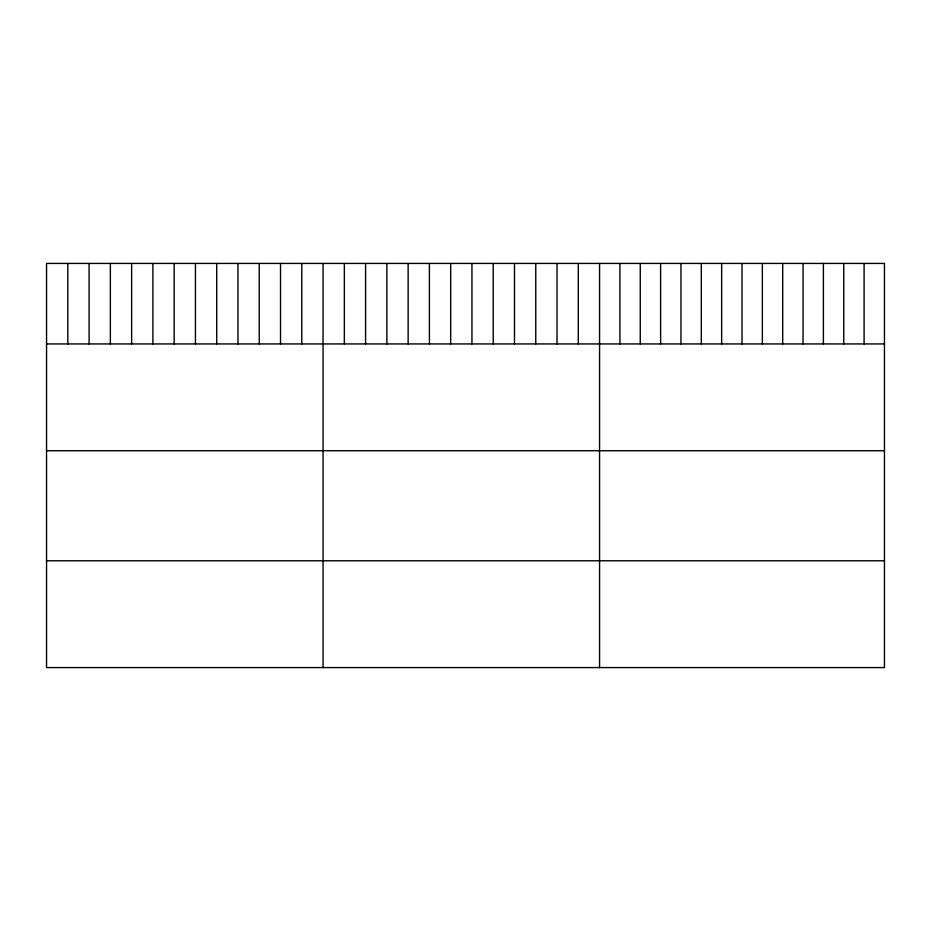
<?xml version="1.0" encoding="UTF-8"?>
<svg xmlns="http://www.w3.org/2000/svg" width="931" height="931" viewBox="0 0 931 931"><rect width="100%" height="100%" fill="white"/><g stroke="black" fill="none" stroke-linecap="round" stroke-linejoin="round"><path stroke-width="1.4" d="M884.45 343.935L884.45 667.574L46.55 667.574L46.55 263.426L884.45 263.426L884.45 343.935L46.55 343.935M46.55 450.732L884.45 450.732M46.55 560.776L884.45 560.776M864.096 263.426L864.096 343.935M843.754 263.426L843.754 343.935M823.4 263.426L823.4 343.935M803.057 263.426L803.057 343.935M782.703 263.426L782.703 343.935M762.361 263.426L762.361 343.935M742.007 263.426L742.007 343.935M721.653 263.426L721.653 343.935M701.311 263.426L701.311 343.935M680.957 263.426L680.957 343.935M660.614 263.426L660.614 343.935M640.26 263.426L640.26 343.935M619.918 263.426L619.918 343.935M599.564 263.426L599.564 667.574M578.291 263.426L578.291 343.935M557.029 263.426L557.029 343.935M535.756 263.426L535.756 343.935M514.482 263.426L514.482 343.935M493.221 263.426L493.221 343.935M471.947 263.426L471.947 343.935M450.674 263.426L450.674 343.935M429.4 263.426L429.4 343.935M408.139 263.426L408.139 343.935M386.865 263.426L386.865 343.935M365.592 263.426L365.592 343.935M344.33 263.426L344.33 343.935M323.057 263.426L323.057 667.574M301.784 263.426L301.784 343.935M280.522 263.426L280.522 343.935M259.249 263.426L259.249 343.935M237.975 263.426L237.975 343.935M216.714 263.426L216.714 343.935M195.44 263.426L195.44 343.935M174.167 263.426L174.167 343.935M152.893 263.426L152.893 343.935M131.632 263.426L131.632 343.935M110.358 263.426L110.358 343.935M89.085 263.426L89.085 343.935M67.823 263.426L67.823 343.935"/></g></svg>
